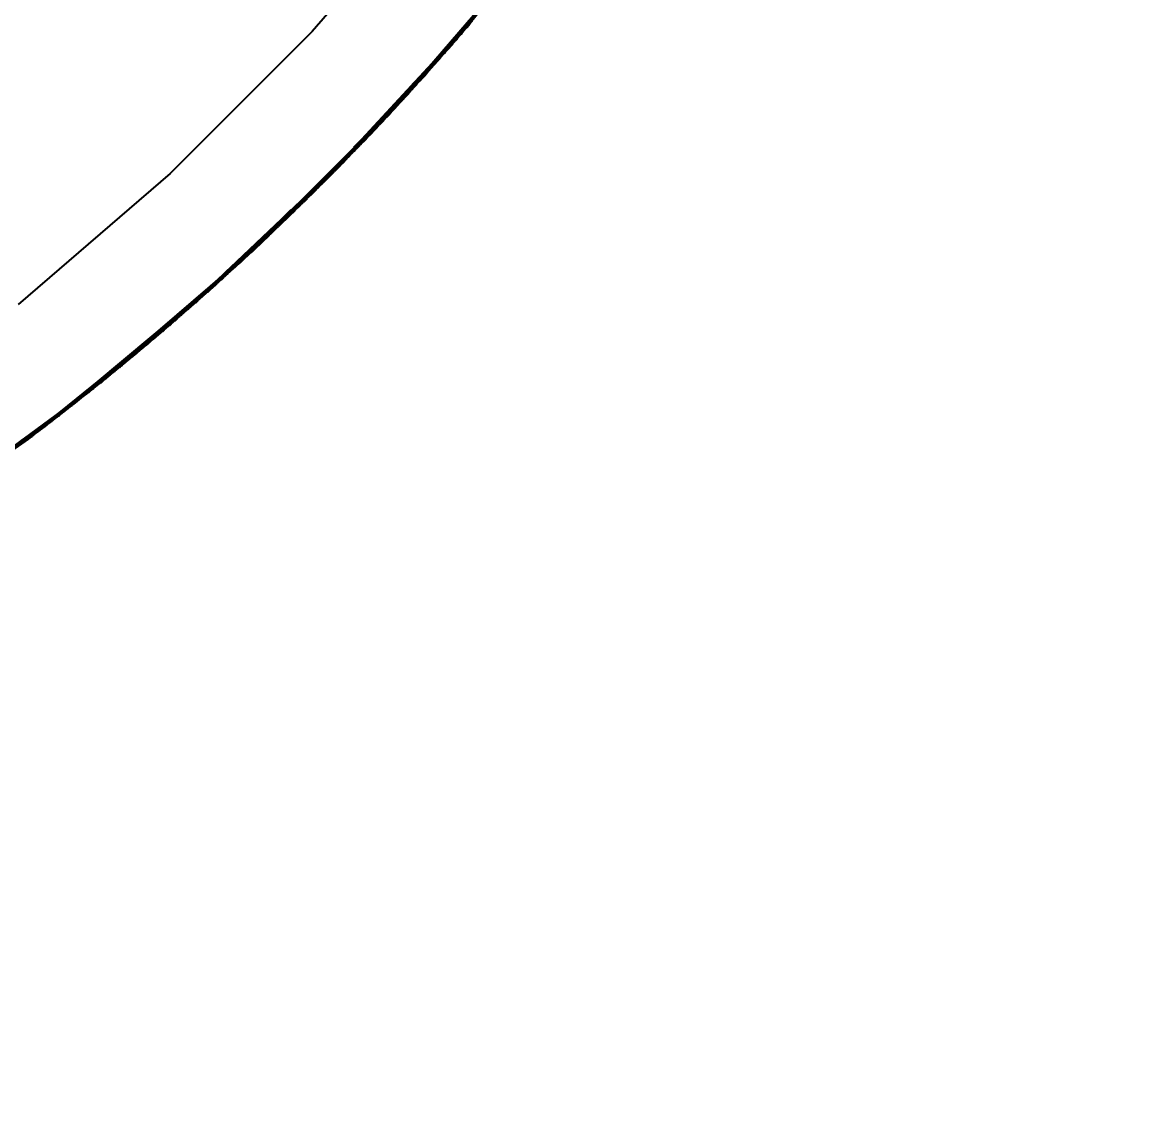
# Model space of a CAD drawing. Header units: millimetres. Extents: x 0 to 420, y 0 to 297.
# Drawn here: x 197.5 to 199.5, y 261.795 to 263.751 of the extents above; entities that cross this region are included whole.
import ezdxf

# ---------------------------------------------------------------- set-up
doc = ezdxf.new("R2010")
doc.units = ezdxf.units.MM
doc.linetypes.add('DASHED', pattern=[1.524, 1.27, -0.254])
for name, color, linetype, lineweight in [('DIM', 3, 'CONTINUOUS', 18), ('HIDDEN', 8, 'DASHED', 25), ('VISIBLE', 7, 'CONTINUOUS', 50)]:
    doc.layers.add(name, color=color, linetype=linetype, lineweight=lineweight)
doc.styles.add('CJK', font='NotoSansCJK-Regular.ttc')
doc.dimstyles.new('GB', dxfattribs={"dimtxt": 2.8, "dimasz": 2.2, "dimexe": 1.5, "dimexo": 1, "dimgap": 0.6, "dimtad": 1, "dimlfac": 100, "dimzin": 12, "dimdsep": 46, "dimtxsty": 'CJK', "dimcen": 2.5, "dimazin": 3, "dimtfac": 0.5, "dimtmove": 2, "dimatfit": 3})

msp = doc.modelspace()

# ---------------------------------------------------------------- linework, layer by layer
at = {"layer": 'HIDDEN'}
for points in [[(198.52486, 264.03359), (198.30042, 263.7511)], [(198.25279, 264.00724), (198.01865, 263.73516)], [(198.25279, 264.00724), (198.01865, 263.73516)], [(198.49276, 263.99037), (198.29457, 263.74404)], [(198.4924, 263.99), (198.29946, 263.75004)], [(198.47849, 263.97151), (198.27913, 263.72613)], [(198.4822, 263.9764), (198.28315, 263.73077)], [(198.48535, 263.98056), (198.28656, 263.73473)], [(198.4826, 263.97703), (198.28879, 263.73762)], [(198.48906, 263.98547), (198.29057, 263.73939)], [(198.4641, 263.95272), (198.26359, 263.70828)], [(198.46785, 263.9576), (198.26764, 263.71291)], [(198.46503, 263.95403), (198.26866, 263.71428)], [(198.47159, 263.96248), (198.27168, 263.71755)], [(198.47476, 263.96663), (198.2751, 263.72148)], [(198.47254, 263.96383), (198.27807, 263.7252)], [(198.47509, 263.96717), (198.27932, 263.72655)], [(198.44643, 263.92987), (198.24451, 263.68659)], [(198.4534, 263.93884), (198.25203, 263.69511)], [(198.45716, 263.94371), (198.25609, 263.69973)], [(198.4551, 263.94114), (198.25906, 263.70341)], [(198.44864, 263.93312), (198.26172, 263.70681)], [(198.45871, 263.94613), (198.26729, 263.71281)], [(198.43186, 263.91122), (198.22879, 263.66891)], [(198.43565, 263.91606), (198.23288, 263.67349)], [(198.43485, 263.91514), (198.23738, 263.67883)], [(198.44265, 263.92502), (198.24044, 263.68199)], [(198.445, 263.92813), (198.24825, 263.69111)], [(198.43851, 263.92012), (198.25619, 263.70084)], [(198.4172, 263.89266), (198.21298, 263.6513)], [(198.41448, 263.88932), (198.21553, 263.6544)], [(198.41706, 263.89258), (198.21682, 263.65575)], [(198.42102, 263.89747), (198.2171, 263.65586)], [(198.42483, 263.90229), (198.22121, 263.66043)], [(198.42806, 263.90639), (198.22469, 263.66432)], [(198.42478, 263.90234), (198.22649, 263.66662)], [(198.41819, 263.8943), (198.24508, 263.68886)], [(198.4285, 263.90736), (198.25055, 263.69476)], [(198.40916, 263.88254), (198.16526, 263.59913)], [(198.16526, 263.59913), (198.40916, 263.88254)], [(198.16615, 263.60016), (198.40861, 263.88191)], [(198.39918, 263.87007), (198.19358, 263.6299)], [(198.40628, 263.87895), (198.20122, 263.63831)], [(198.40032, 263.8719), (198.2045, 263.64221)], [(198.41012, 263.88376), (198.20536, 263.64287)], [(198.4068, 263.87969), (198.20588, 263.64364)], [(198.41395, 263.88856), (198.20949, 263.64743)], [(198.38432, 263.85166), (198.17758, 263.61246)], [(198.38819, 263.85644), (198.18175, 263.61698)], [(198.38623, 263.85411), (198.18506, 263.62088)], [(198.39533, 263.86528), (198.18942, 263.62536)], [(198.39662, 263.86699), (198.19611, 263.63297)], [(198.38996, 263.85903), (198.19884, 263.63634)], [(198.36607, 263.82926), (198.15796, 263.59127)], [(198.37327, 263.83806), (198.16569, 263.5996)], [(198.37715, 263.84283), (198.16987, 263.6041)], [(198.37588, 263.84138), (198.17395, 263.60881)], [(198.36938, 263.8337), (198.18741, 263.62446)], [(198.37963, 263.84628), (198.19315, 263.63043)], [(198.37753, 263.84558), (198.23942, 263.68276)], [(198.35103, 263.81101), (198.14179, 263.57401)], [(198.35494, 263.81574), (198.14599, 263.57848)], [(198.35827, 263.81978), (198.14957, 263.5823)], [(198.35502, 263.81593), (198.15165, 263.5848)], [(198.36218, 263.82452), (198.15377, 263.58678)], [(198.36556, 263.82875), (198.16285, 263.59682)], [(198.35882, 263.82084), (198.18184, 263.61868)], [(198.33589, 263.79282), (198.12552, 263.5568)], [(198.33983, 263.79754), (198.12976, 263.56126)], [(198.33674, 263.79394), (198.13049, 263.56223)], [(198.34376, 263.80226), (198.13398, 263.56573)], [(198.3471, 263.80628), (198.13756, 263.56953)], [(198.34465, 263.80343), (198.14041, 263.57282)], [(198.34714, 263.80643), (198.14182, 263.57424)], [(198.34846, 263.80831), (198.17606, 263.61268)], [(198.31729, 263.77071), (198.10557, 263.53591)], [(198.32463, 263.7794), (198.11344, 263.54413)], [(198.32859, 263.78411), (198.11769, 263.54857)], [(198.32609, 263.78123), (198.12055, 263.55185)], [(198.31938, 263.77358), (198.12332, 263.55512)], [(198.3299, 263.78606), (198.12918, 263.56094)], [(198.30198, 263.75268), (198.08915, 263.51889)], [(198.30596, 263.75735), (198.09342, 263.5233)], [(198.30495, 263.75627), (198.0979, 263.52822)], [(198.31332, 263.76601), (198.10131, 263.53148)], [(198.31555, 263.76875), (198.10922, 263.54)], [(198.30885, 263.76114), (198.11748, 263.54931)], [(198.30653, 263.76026), (198.2018, 263.6422)], [(198.01865, 263.73516), (197.76483, 263.48134)], [(198.01865, 263.73516), (197.76483, 263.48134)], [(198.29682, 263.74676), (198.04961, 263.47865)], [(198.28315, 263.73077), (198.06897, 263.49821)], [(198.28656, 263.73473), (198.07262, 263.50195)], [(198.28358, 263.73137), (198.07503, 263.50467)], [(198.29057, 263.73939), (198.07693, 263.50634)], [(198.29457, 263.74404), (198.08122, 263.51074)], [(198.29418, 263.74368), (198.08647, 263.51641)], [(198.28751, 263.73621), (198.10584, 263.53776)], [(198.29806, 263.7485), (198.11176, 263.54363)], [(198.26764, 263.71291), (198.05236, 263.48137)], [(198.26459, 263.70952), (198.05347, 263.48268)], [(198.27168, 263.71755), (198.05669, 263.48574)], [(198.2751, 263.72148), (198.06035, 263.48945)], [(198.27272, 263.71883), (198.06356, 263.49298)], [(198.27913, 263.72613), (198.06467, 263.49383)], [(198.27548, 263.72202), (198.06488, 263.49424)], [(198.27665, 263.72366), (198.10009, 263.53205)], [(198.25203, 263.69511), (198.03566, 263.46459)], [(198.25609, 263.69973), (198.04001, 263.46894)], [(198.25385, 263.69727), (198.04321, 263.47243)], [(198.24695, 263.68973), (198.04607, 263.47564)], [(198.26359, 263.70828), (198.04803, 263.477)], [(198.25777, 263.70202), (198.05202, 263.4813)], [(198.23288, 263.67349), (198.01518, 263.44422)], [(198.232, 263.6726), (198.02001, 263.44927)], [(198.24044, 263.68199), (198.02326, 263.45223)], [(198.24451, 263.68659), (198.02762, 263.45656)], [(198.24299, 263.68496), (198.03165, 263.46085)], [(198.23597, 263.67735), (198.0402, 263.47007)], [(198.21298, 263.6513), (197.99392, 263.42333)], [(198.21286, 263.65126), (197.99802, 263.42752)], [(198.2171, 263.65586), (197.99833, 263.42763)], [(198.22121, 263.66043), (198.00271, 263.43193)], [(198.22469, 263.66432), (198.00643, 263.43559)], [(198.22116, 263.66048), (198.00836, 263.43776)], [(198.22879, 263.66891), (198.01081, 263.43991)], [(198.21408, 263.65289), (198.02832, 263.45879)], [(198.22519, 263.66526), (198.03418, 263.46435)], [(198.19358, 263.6299), (197.9732, 263.40321)], [(198.20122, 263.63831), (197.98137, 263.41112)], [(198.19481, 263.63164), (197.98489, 263.4148)], [(198.20536, 263.64287), (197.98579, 263.4154)], [(198.20178, 263.63901), (197.98637, 263.41615)], [(198.20949, 263.64743), (197.99019, 263.41969)], [(198.21006, 263.64815), (197.99666, 263.42627)], [(198.17758, 263.61246), (197.95614, 263.38681)], [(198.18175, 263.61698), (197.96058, 263.39106)], [(198.17967, 263.61481), (197.96414, 263.39475)], [(198.18942, 263.62536), (197.96877, 263.39893)], [(198.19081, 263.62697), (197.97592, 263.40611)], [(198.18371, 263.61949), (197.97885, 263.40928)], [(198.16526, 263.59913), (197.90086, 263.33473)], [(197.90086, 263.33473), (198.16526, 263.59913)], [(197.9019, 263.33577), (198.16215, 263.59602)], [(198.15796, 263.59127), (197.93521, 263.3669)], [(198.15741, 263.59078), (197.94045, 263.37213)], [(198.16569, 263.5996), (197.94346, 263.37473)], [(198.16987, 263.6041), (197.94791, 263.37896)], [(198.16849, 263.60271), (197.95229, 263.3834)], [(198.16153, 263.59549), (197.96671, 263.39817)], [(198.17254, 263.60737), (197.97284, 263.40378)], [(198.17039, 263.6068), (198.0223, 263.45307)], [(198.13756, 263.56953), (197.91349, 263.34649)], [(198.14179, 263.57401), (197.91798, 263.3507)], [(198.13761, 263.56967), (197.91803, 263.35092)], [(198.14599, 263.57848), (197.92247, 263.3549)], [(198.14957, 263.5823), (197.92627, 263.35848)], [(198.14607, 263.57866), (197.92851, 263.36084)], [(198.15377, 263.58678), (197.93075, 263.36268)], [(198.13903, 263.57145), (197.95463, 263.38713)], [(198.15018, 263.58331), (197.96078, 263.39275)], [(198.12552, 263.5568), (197.90067, 263.33455)], [(198.11915, 263.55046), (197.90458, 263.33845)], [(198.12976, 263.56126), (197.90518, 263.33874)], [(198.12644, 263.55786), (197.90598, 263.33967)], [(198.13398, 263.56573), (197.90967, 263.34293)], [(198.13492, 263.56682), (197.91653, 263.3496)], [(198.10131, 263.53148), (197.8749, 263.31081)], [(198.10557, 263.53591), (197.87943, 263.31497)], [(198.10368, 263.53404), (197.88334, 263.31882)], [(198.11344, 263.54413), (197.88781, 263.32267)], [(198.11769, 263.54857), (197.89233, 263.32683)], [(198.11503, 263.54588), (197.89539, 263.32993)], [(198.10782, 263.53862), (197.8984, 263.33305)], [(198.08122, 263.51074), (197.85354, 263.29139)], [(198.08079, 263.51039), (197.85914, 263.29671)], [(198.08915, 263.51889), (197.86197, 263.29902)], [(198.09342, 263.5233), (197.86651, 263.30315)], [(198.09235, 263.52229), (197.87129, 263.30778)], [(198.08497, 263.51496), (197.88613, 263.32231)], [(198.09655, 263.52691), (197.89218, 263.32761)], [(198.09419, 263.52619), (197.98214, 263.41492)], [(198.06035, 263.48945), (197.83137, 263.27145)], [(198.06467, 263.49383), (197.83595, 263.27555)], [(198.06077, 263.48997), (197.83619, 263.27596)], [(198.06897, 263.49821), (197.84053, 263.27966)], [(198.07262, 263.50195), (197.8444, 263.28315)], [(198.06943, 263.49877), (197.84696, 263.28571)], [(198.07693, 263.50634), (197.84898, 263.28727)], [(198.06205, 263.49153), (197.87372, 263.31146)], [(198.07364, 263.50334), (197.87986, 263.31683)], [(197.76483, 263.48134), (197.49275, 263.2472)], [(197.76483, 263.48134), (197.49275, 263.2472)], [(198.04829, 263.4773), (197.78077, 263.22688)], [(198.04803, 263.477), (197.81828, 263.25981)], [(198.04181, 263.4711), (197.82255, 263.26386)], [(198.05236, 263.48137), (197.82288, 263.26389)], [(198.04911, 263.47818), (197.82407, 263.26513)], [(198.05669, 263.48574), (197.82748, 263.26799)], [(198.05781, 263.48696), (197.83479, 263.27477)], [(198.02326, 263.45223), (197.79201, 263.23665)], [(198.02762, 263.45656), (197.79663, 263.2407)], [(198.026, 263.45504), (197.80093, 263.24474)], [(198.03566, 263.46459), (197.80516, 263.2482)], [(198.04001, 263.46894), (197.80977, 263.25227)], [(198.03759, 263.46661), (197.81318, 263.25555)], [(198.03028, 263.45956), (197.81623, 263.25857)], [(198.00271, 263.43193), (197.77021, 263.21769)], [(198.00643, 263.43559), (197.77415, 263.22112)], [(198.00266, 263.43198), (197.7762, 263.22315)], [(198.01081, 263.43991), (197.7788, 263.22515)], [(198.01518, 263.44422), (197.78343, 263.22918)], [(198.01424, 263.44338), (197.78857, 263.23391)], [(198.00697, 263.43647), (197.80367, 263.24807)], [(198.0185, 263.44787), (197.81004, 263.2534)], [(197.98137, 263.41112), (197.74759, 263.19827)], [(197.98579, 263.4154), (197.75227, 263.20227)], [(197.98195, 263.41176), (197.75291, 263.20299)], [(197.99019, 263.41969), (197.75694, 263.20627)], [(197.99392, 263.42333), (197.76089, 263.20967)], [(197.99081, 263.42037), (197.76382, 263.21243)], [(197.99382, 263.42331), (197.76524, 263.21359)], [(197.99833, 263.42763), (197.76556, 263.21368)], [(197.99513, 263.42486), (197.79745, 263.24286)], [(197.96058, 263.39106), (197.72558, 263.17957)], [(197.96877, 263.39893), (197.73425, 263.18691)], [(197.9732, 263.40321), (197.73894, 263.19089)], [(197.97023, 263.40044), (197.74184, 263.19362)], [(197.96273, 263.39347), (197.74495, 263.19659)], [(197.97453, 263.40484), (197.75135, 263.20173)], [(197.94346, 263.37473), (197.70747, 263.16435)], [(197.94791, 263.37896), (197.71217, 263.16829)], [(197.94643, 263.37763), (197.71683, 263.17244)], [(197.95614, 263.38681), (197.72088, 263.17561)], [(197.95838, 263.38904), (197.72938, 263.18303)], [(197.93904, 263.37088), (197.73216, 263.18629)], [(197.95077, 263.38203), (197.73864, 263.1915)], [(197.94857, 263.38159), (197.79109, 263.23755)], [(197.91798, 263.3507), (197.68052, 263.14198)], [(197.92247, 263.3549), (197.68526, 263.14589)], [(197.92627, 263.35848), (197.68928, 263.14921)], [(197.92255, 263.35506), (197.69167, 263.15144)], [(197.93075, 263.36268), (197.69402, 263.15313)], [(197.93521, 263.3669), (197.69874, 263.15706)], [(197.93463, 263.36644), (197.70428, 263.16194)], [(197.92695, 263.35945), (197.72588, 263.18124)], [(197.90086, 263.33473), (197.61745, 263.09084)], [(197.61745, 263.09084), (197.90086, 263.33473)], [(197.62001, 263.09304), (197.90052, 263.33444)], [(197.90067, 263.33455), (197.66221, 263.12696)], [(197.90518, 263.33874), (197.66698, 263.13085)], [(197.90164, 263.33554), (197.66786, 263.13175)], [(197.90967, 263.34293), (197.67173, 263.13475)], [(197.91349, 263.34649), (197.67576, 263.13807)], [(197.91066, 263.34394), (197.679, 263.14098)], [(197.91354, 263.34662), (197.68059, 263.14221)], [(197.91505, 263.3483), (197.71939, 263.17602)], [(197.8749, 263.31081), (197.635, 263.1049)], [(197.87943, 263.31497), (197.63979, 263.10876)], [(197.87741, 263.3132), (197.64394, 263.11235)], [(197.88781, 263.32267), (197.64863, 263.11591)], [(197.89233, 263.32683), (197.65341, 263.11978)], [(197.88953, 263.32434), (197.65667, 263.12269)], [(197.88183, 263.31751), (197.6599, 263.12563)], [(197.89393, 263.32866), (197.66637, 263.13061)], [(197.85354, 263.29139), (197.61246, 263.08686)], [(197.85308, 263.29105), (197.61839, 263.09182)], [(197.86197, 263.29902), (197.62135, 263.09394)], [(197.86651, 263.30315), (197.62614, 263.09778)], [(197.86538, 263.3022), (197.6312, 263.10209)], [(197.85755, 263.29536), (197.64695, 263.11568)], [(197.86987, 263.30656), (197.65333, 263.12058)], [(197.86749, 263.306), (197.74854, 263.20196)], [(197.83137, 263.27145), (197.58906, 263.06836)], [(197.83595, 263.27555), (197.5939, 263.07217)], [(197.83181, 263.27194), (197.59418, 263.07257)], [(197.84053, 263.27966), (197.59872, 263.07598)], [(197.8444, 263.28315), (197.60282, 263.07922)], [(197.841, 263.28017), (197.60552, 263.0816)], [(197.84898, 263.28727), (197.60764, 263.08304)], [(197.83321, 263.27344), (197.63386, 263.10561)], [(197.84548, 263.28446), (197.64036, 263.11061)], [(197.80977, 263.25227), (197.5663, 263.05059)], [(197.80718, 263.25007), (197.56992, 263.05364)], [(197.81828, 263.25981), (197.57527, 263.05757)], [(197.81167, 263.25429), (197.5798, 263.06135)], [(197.82288, 263.26389), (197.58012, 263.06136)], [(197.81945, 263.26093), (197.58137, 263.0625)], [(197.82748, 263.26799), (197.58497, 263.06515)], [(197.82868, 263.26914), (197.5927, 263.07147)], [(197.79201, 263.23665), (197.54758, 263.03612)], [(197.79663, 263.2407), (197.55245, 263.03986)], [(197.79492, 263.23929), (197.55701, 263.04364)], [(197.80516, 263.2482), (197.56144, 263.04682)], [(197.78697, 263.23259), (197.56665, 263.0517)], [(197.79948, 263.24355), (197.57314, 263.05646)], [(197.77733, 263.22407), (197.49699, 262.99788)], [(197.76089, 263.20967), (197.51483, 263.01116)], [(197.76079, 263.20966), (197.51941, 263.0148)], [(197.76556, 263.21368), (197.51974, 263.01487)], [(197.77021, 263.21769), (197.52463, 263.01858)], [(197.77415, 263.22112), (197.52878, 263.02175)], [(197.77015, 263.21773), (197.53094, 263.02363)], [(197.7788, 263.22515), (197.53368, 263.02548)], [(197.78343, 263.22918), (197.53856, 263.0292)], [(197.78242, 263.22838), (197.54399, 263.0336)], [(197.7622, 263.21113), (197.55337, 263.04195)], [(197.77472, 263.22194), (197.55994, 263.04678)], [(197.73894, 263.19089), (197.49173, 262.99381)], [(197.74759, 263.19827), (197.50083, 263.00062)], [(197.74035, 263.19242), (197.50481, 263.00385)], [(197.75227, 263.20227), (197.50575, 263.00432)], [(197.7482, 263.19887), (197.50644, 263.005)], [(197.75694, 263.20627), (197.51067, 263.00802)], [(197.7576, 263.20692), (197.51792, 263.01374)], [(197.72088, 263.17561), (197.47275, 262.97969)], [(197.72558, 263.17957), (197.47768, 262.98335)], [(197.72327, 263.1777), (197.4817, 262.98658)], [(197.73425, 263.18691), (197.4868, 262.99013)], [(197.71521, 263.17116), (197.49148, 262.99445)], [(197.73578, 263.18829), (197.49481, 262.99635)], [(197.7279, 263.18186), (197.49808, 262.9991)], [(197.71297, 263.17085), (197.54671, 263.03706)], [(197.69402, 263.15313), (197.44451, 262.95896)], [(197.69874, 263.15706), (197.44947, 262.96258)], [(197.69812, 263.15663), (197.4553, 262.9671)], [(197.70747, 263.16435), (197.45864, 262.96931)], [(197.71217, 263.16829), (197.46359, 262.97294)], [(197.71059, 263.16705), (197.4685, 262.9768)], [(197.69002, 263.15015), (197.47807, 262.98499)], [(197.70279, 263.16077), (197.48468, 262.98965)], [(197.66698, 263.13085), (197.41612, 262.93843)], [(197.67173, 263.13475), (197.42111, 262.94203)], [(197.67576, 263.13807), (197.42534, 262.94508)], [(197.67275, 263.13567), (197.42877, 262.94779)], [(197.68052, 263.14198), (197.43033, 262.94868)], [(197.67581, 263.13818), (197.43043, 262.94892)], [(197.68526, 263.14589), (197.43532, 262.95229)], [(197.68928, 263.14921), (197.43953, 262.95535)], [(197.68535, 263.14604), (197.44206, 262.95742)], [(197.67742, 263.13975), (197.47128, 262.98019)], [(197.64863, 263.11591), (197.39687, 262.92468)], [(197.65341, 263.11978), (197.40187, 262.92824)], [(197.65047, 263.11748), (197.40532, 262.93095)], [(197.64232, 263.11113), (197.40876, 262.9337)], [(197.66221, 263.12696), (197.41111, 262.93485)], [(197.65515, 263.12153), (197.4155, 262.93823)], [(197.66322, 263.12786), (197.41708, 262.9393)], [(197.61745, 263.09084), (197.3166, 262.8688)], [(197.3166, 262.8688), (197.61745, 263.09084)], [(197.31795, 262.86979), (197.61572, 263.08956)], [(197.62135, 263.09394), (197.36825, 262.90448)], [(197.62614, 263.09778), (197.37327, 262.90801)], [(197.62495, 263.0969), (197.37859, 262.91199)], [(197.635, 263.1049), (197.38257, 262.91456)], [(197.63979, 263.10876), (197.38758, 262.9181)], [(197.63763, 263.1071), (197.39196, 262.92143)], [(197.61671, 263.09057), (197.39519, 262.92457)], [(197.6297, 263.10096), (197.40188, 262.92907)], [(197.62733, 263.10059), (197.50194, 263.00419)], [(197.5939, 263.07217), (197.33948, 262.88449)], [(197.59872, 263.07598), (197.34453, 262.88798)], [(197.60282, 263.07922), (197.34882, 262.89096)], [(197.59921, 263.07644), (197.35167, 262.89317)], [(197.60764, 263.08304), (197.35388, 262.89447)], [(197.61246, 263.08686), (197.35893, 262.89798)], [(197.61197, 263.08655), (197.36516, 262.90256)], [(197.59105, 263.07025), (197.38146, 262.91534)], [(197.60394, 263.08043), (197.3883, 262.91994)], [(197.5663, 263.05059), (197.31056, 262.86469)], [(197.57527, 263.05757), (197.31997, 262.8711)], [(197.5683, 263.05247), (197.32472, 262.87458)], [(197.58012, 263.06136), (197.32504, 262.87456)], [(197.57653, 263.05863), (197.32634, 262.87562)], [(197.58497, 263.06515), (197.33012, 262.87805)], [(197.58906, 263.06836), (197.3344, 262.881)], [(197.58625, 263.06624), (197.33823, 262.88387)], [(197.58953, 263.06881), (197.33981, 262.88488)], [(197.54758, 263.03612), (197.29098, 262.85144)], [(197.55245, 263.03986), (197.29607, 262.85487)], [(197.55065, 263.03857), (197.30086, 262.85834)], [(197.56144, 263.04682), (197.30548, 262.86124)], [(197.54229, 263.03238), (197.31097, 262.86577)], [(197.56354, 263.04853), (197.31438, 262.86752)], [(197.55549, 263.04253), (197.31775, 262.87011)], [(197.51483, 263.01116), (197.2567, 262.82859)], [(197.51472, 263.01116), (197.26153, 262.83195)], [(197.51974, 263.01487), (197.26184, 262.83199)], [(197.52463, 263.01858), (197.26696, 262.83539)], [(197.52878, 263.02175), (197.2713, 262.83828)], [(197.52456, 263.01861), (197.27357, 262.84002)], [(197.53368, 263.02548), (197.27642, 262.8417)], [(197.53856, 263.0292), (197.28153, 262.84511)], [(197.53749, 263.02846), (197.28723, 262.84915)], [(197.51624, 263.01254), (197.29707, 262.85686)], [(197.52937, 263.02251), (197.30397, 262.86128)], [(197.50083, 263.00062), (197.24208, 262.81897)], [(197.50575, 263.00432), (197.24722, 262.82234)], [(197.50149, 263.00119), (197.24793, 262.82297)], [(197.51067, 263.00802), (197.25236, 262.82573)], [(197.51138, 263.00863), (197.25996, 262.83098)]]:
    msp.add_lwpolyline(points, dxfattribs=at)
at = {"layer": 'VISIBLE'}
for points in [[(198.47145, 263.9623), (198.27153, 263.71738)], [(198.31742, 263.77253), (198.29298, 263.74219)], [(198.31206, 263.7665), (198.28228, 263.72976)], [(198.29946, 263.75004), (198.29558, 263.74521)], [(198.30042, 263.7511), (198.29793, 263.74796)], [(198.30366, 263.75465), (198.29806, 263.7485)], [(198.28228, 263.72976), (198.27665, 263.72366)], [(198.28487, 263.73277), (198.28358, 263.73137)], [(198.28879, 263.73762), (198.28487, 263.73277)], [(198.29298, 263.74219), (198.28751, 263.73621)], [(198.29558, 263.74521), (198.29418, 263.74368)], [(198.29793, 263.74796), (198.29682, 263.74676)], [(198.27153, 263.71738), (198.05653, 263.48558)], [(198.26729, 263.71281), (198.26335, 263.70801)], [(198.26597, 263.711), (198.26459, 263.70952)], [(198.26866, 263.71428), (198.26597, 263.711)], [(198.27414, 263.72037), (198.27272, 263.71883)], [(198.27807, 263.7252), (198.27414, 263.72037)], [(198.27673, 263.72337), (198.27548, 263.72202)], [(198.27932, 263.72655), (198.27673, 263.72337)], [(198.25055, 263.69476), (198.23076, 263.67111)], [(198.25619, 263.70084), (198.24167, 263.68337)], [(198.24825, 263.69111), (198.24429, 263.68634)], [(198.25252, 263.69567), (198.24695, 263.68973)], [(198.26172, 263.70681), (198.25252, 263.69567)], [(198.25515, 263.69866), (198.25385, 263.69727)], [(198.25906, 263.70341), (198.25515, 263.69866)], [(198.26335, 263.70801), (198.25777, 263.70202)], [(198.23942, 263.68276), (198.20884, 263.64671)], [(198.24508, 263.68886), (198.21982, 263.65889)], [(198.23076, 263.67111), (198.22519, 263.66526)], [(198.23341, 263.67408), (198.232, 263.6726)], [(198.23738, 263.67883), (198.23341, 263.67408)], [(198.24167, 263.68337), (198.23597, 263.67735)], [(198.24429, 263.68634), (198.24299, 263.68496)], [(198.21151, 263.64965), (198.21006, 263.64815)], [(198.21553, 263.6544), (198.21151, 263.64965)], [(198.21416, 263.6526), (198.21286, 263.65126)], [(198.21982, 263.65889), (198.21408, 263.65289)], [(198.21682, 263.65575), (198.21416, 263.6526)], [(198.22247, 263.66185), (198.22116, 263.66048)], [(198.22649, 263.66662), (198.22247, 263.66185)], [(198.2018, 263.6422), (198.13357, 263.56529)], [(198.20884, 263.64671), (198.17039, 263.6068)], [(198.19315, 263.63043), (198.17834, 263.61328)], [(198.19884, 263.63634), (198.18943, 263.62537)], [(198.19611, 263.63297), (198.19211, 263.62831)], [(198.20049, 263.6375), (198.19481, 263.63164)], [(198.2045, 263.64221), (198.20049, 263.6375)], [(198.20316, 263.64044), (198.20178, 263.63901)], [(198.20588, 263.64364), (198.20316, 263.64044)], [(198.17606, 263.61268), (198.14482, 263.57724)], [(198.18184, 263.61868), (198.15603, 263.58921)], [(198.18741, 263.62446), (198.1672, 263.60123)], [(198.17834, 263.61328), (198.17254, 263.60737)], [(198.18102, 263.6162), (198.17967, 263.61481)], [(198.18506, 263.62088), (198.18102, 263.6162)], [(198.18943, 263.62537), (198.18371, 263.61949)], [(198.19211, 263.62831), (198.19081, 263.62697)], [(198.15874, 263.59212), (198.15741, 263.59078)], [(198.16285, 263.59682), (198.15874, 263.59212)], [(198.1672, 263.60123), (198.16153, 263.59549)], [(198.16215, 263.59602), (198.16526, 263.59913)], [(198.16526, 263.59913), (198.16615, 263.60016)], [(198.1699, 263.60414), (198.16849, 263.60271)], [(198.17395, 263.60881), (198.1699, 263.60414)], [(198.14041, 263.57282), (198.1363, 263.56819)], [(198.13903, 263.57108), (198.13761, 263.56967)], [(198.14482, 263.57724), (198.13903, 263.57145)], [(198.14182, 263.57424), (198.13903, 263.57108)], [(198.14755, 263.58013), (198.14607, 263.57866)], [(198.15165, 263.5848), (198.14755, 263.58013)], [(198.15603, 263.58921), (198.15018, 263.58331)], [(198.13357, 263.56529), (198.09419, 263.52619)], [(198.11748, 263.54931), (198.10233, 263.53255)], [(198.12332, 263.55512), (198.1137, 263.5444)], [(198.12055, 263.55185), (198.11644, 263.54726)], [(198.12502, 263.55627), (198.11915, 263.55046)], [(198.12918, 263.56094), (198.12502, 263.55627)], [(198.12775, 263.55915), (198.12644, 263.55786)], [(198.13049, 263.56223), (198.12775, 263.55915)], [(198.1363, 263.56819), (198.13492, 263.56682)], [(198.10009, 263.53205), (198.06803, 263.49726)], [(198.10584, 263.53776), (198.07951, 263.50899)], [(198.11176, 263.54363), (198.09095, 263.52075)], [(198.10233, 263.53255), (198.09655, 263.52691)], [(198.10509, 263.53542), (198.10368, 263.53404)], [(198.10922, 263.54), (198.10509, 263.53542)], [(198.1137, 263.5444), (198.10782, 263.53862)], [(198.11644, 263.54726), (198.11503, 263.54588)], [(198.08229, 263.51183), (198.08079, 263.51039)], [(198.08647, 263.51641), (198.08229, 263.51183)], [(198.09095, 263.52075), (198.08497, 263.51496)], [(198.0937, 263.5236), (198.09235, 263.52229)], [(198.0979, 263.52822), (198.0937, 263.5236)], [(198.06356, 263.49298), (198.05932, 263.4884)], [(198.0621, 263.49123), (198.06077, 263.48997)], [(198.06803, 263.49726), (198.06205, 263.49153)], [(198.06488, 263.49424), (198.0621, 263.49123)], [(198.07082, 263.5001), (198.06943, 263.49877)], [(198.07503, 263.50467), (198.07082, 263.5001)], [(198.07951, 263.50899), (198.07364, 263.50334)], [(198.05653, 263.48558), (197.8273, 263.26783)], [(198.0402, 263.47007), (198.02457, 263.45353)], [(198.04607, 263.47564), (198.03619, 263.46511)], [(198.04321, 263.47243), (198.03899, 263.46793)], [(198.04777, 263.47674), (198.04181, 263.4711)], [(198.05202, 263.4813), (198.04777, 263.47674)], [(198.04882, 263.4778), (198.04829, 263.4773)], [(198.04961, 263.47865), (198.04882, 263.4778)], [(198.05057, 263.47956), (198.04911, 263.47818)], [(198.05347, 263.48268), (198.05057, 263.47956)], [(198.05932, 263.4884), (198.05781, 263.48696)], [(198.0223, 263.45307), (197.9895, 263.41902)], [(198.02832, 263.45879), (198.00122, 263.43047)], [(198.03418, 263.46435), (198.01291, 263.44198)], [(198.02001, 263.44927), (198.01575, 263.44478)], [(198.02457, 263.45353), (198.0185, 263.44787)], [(198.02738, 263.45633), (198.026, 263.45504)], [(198.03165, 263.46085), (198.02738, 263.45633)], [(198.03619, 263.46511), (198.03028, 263.45956)], [(198.03899, 263.46793), (198.03759, 263.46661)], [(198.00122, 263.43047), (197.99513, 263.42486)], [(198.00406, 263.43326), (198.00266, 263.43198)], [(198.00836, 263.43776), (198.00406, 263.43326)], [(198.01291, 263.44198), (198.00697, 263.43647)], [(198.01575, 263.44478), (198.01424, 263.44338)], [(197.98214, 263.41492), (197.90923, 263.34252)], [(197.9895, 263.41902), (197.94857, 263.38159)], [(197.97885, 263.40928), (197.96878, 263.39894)], [(197.98058, 263.41035), (197.97453, 263.40484)], [(197.98489, 263.4148), (197.98058, 263.41035)], [(197.98343, 263.41311), (197.98195, 263.41176)], [(197.98637, 263.41615), (197.98343, 263.41311)], [(197.99234, 263.42178), (197.99081, 263.42037)], [(197.99666, 263.42627), (197.99234, 263.42178)], [(197.99517, 263.42456), (197.99382, 263.42331)], [(197.99802, 263.42752), (197.99517, 263.42456)], [(197.96078, 263.39275), (197.93316, 263.36496)], [(197.96671, 263.39817), (197.94506, 263.37625)], [(197.97284, 263.40378), (197.95694, 263.38758)], [(197.9598, 263.39032), (197.95838, 263.38904)], [(197.96414, 263.39475), (197.9598, 263.39032)], [(197.96878, 263.39894), (197.96273, 263.39347)], [(197.97163, 263.4017), (197.97023, 263.40044)], [(197.97592, 263.40611), (197.97163, 263.4017)], [(197.95463, 263.38713), (197.92122, 263.35373)], [(197.94045, 263.37213), (197.93605, 263.3677)], [(197.94506, 263.37625), (197.93904, 263.37088)], [(197.94795, 263.37899), (197.94643, 263.37763)], [(197.95229, 263.3834), (197.94795, 263.37899)], [(197.95694, 263.38758), (197.95077, 263.38203)], [(197.91653, 263.3496), (197.91214, 263.34524)], [(197.92122, 263.35373), (197.91505, 263.3483)], [(197.91803, 263.35092), (197.91505, 263.34795)], [(197.92412, 263.35644), (197.92255, 263.35506)], [(197.92851, 263.36084), (197.92412, 263.35644)], [(197.93316, 263.36496), (197.92695, 263.35945)], [(197.93605, 263.3677), (197.93463, 263.36644)], [(197.90923, 263.34252), (197.86749, 263.306)], [(197.8984, 263.33305), (197.88808, 263.32291)], [(197.89539, 263.32993), (197.89099, 263.3256)], [(197.90013, 263.33405), (197.89393, 263.32866)], [(197.90458, 263.33845), (197.90013, 263.33405)], [(197.90052, 263.33444), (197.90086, 263.33473)], [(197.90086, 263.33473), (197.9019, 263.33577)], [(197.90303, 263.33676), (197.90164, 263.33554)], [(197.90598, 263.33967), (197.90303, 263.33676)], [(197.91214, 263.34524), (197.91066, 263.34394)], [(197.91505, 263.34795), (197.91354, 263.34662)], [(197.87372, 263.31146), (197.83953, 263.27876)], [(197.87986, 263.31683), (197.85172, 263.28974)], [(197.88613, 263.32231), (197.86388, 263.30075)], [(197.87599, 263.31181), (197.86987, 263.30656)], [(197.89218, 263.32761), (197.87599, 263.31181)], [(197.87892, 263.3145), (197.87741, 263.3132)], [(197.88334, 263.31882), (197.87892, 263.3145)], [(197.88808, 263.32291), (197.88183, 263.31751)], [(197.89099, 263.3256), (197.88953, 263.32434)], [(197.85172, 263.28974), (197.84548, 263.28446)], [(197.85467, 263.2924), (197.85308, 263.29105)], [(197.85914, 263.29671), (197.85467, 263.2924)], [(197.86388, 263.30075), (197.85755, 263.29536)], [(197.86681, 263.30343), (197.86538, 263.3022)], [(197.87129, 263.30778), (197.86681, 263.30343)], [(197.83027, 263.27047), (197.82868, 263.26914)], [(197.83479, 263.27477), (197.83027, 263.27047)], [(197.83322, 263.27312), (197.83181, 263.27194)], [(197.83953, 263.27876), (197.83321, 263.27344)], [(197.83619, 263.27596), (197.83322, 263.27312)], [(197.84249, 263.28142), (197.841, 263.28017)], [(197.84696, 263.28571), (197.84249, 263.28142)], [(197.8273, 263.26783), (197.58478, 263.06501)], [(197.81004, 263.2534), (197.79339, 263.23786)], [(197.81623, 263.25857), (197.80571, 263.24869)], [(197.80869, 263.25133), (197.80718, 263.25007)], [(197.81318, 263.25555), (197.80869, 263.25133)], [(197.81801, 263.25956), (197.81167, 263.25429)], [(197.82255, 263.26386), (197.81801, 263.25956)], [(197.82097, 263.2622), (197.81945, 263.26093)], [(197.82407, 263.26513), (197.82097, 263.2622)], [(197.79109, 263.23755), (197.7562, 263.20564)], [(197.79745, 263.24286), (197.76863, 263.21633)], [(197.80367, 263.24807), (197.78102, 263.22708)], [(197.78403, 263.22969), (197.78242, 263.22838)], [(197.78857, 263.23391), (197.78403, 263.22969)], [(197.79339, 263.23786), (197.78697, 263.23259)], [(197.79637, 263.24048), (197.79492, 263.23929)], [(197.80093, 263.24474), (197.79637, 263.24048)], [(197.80571, 263.24869), (197.79948, 263.24355)], [(197.76382, 263.21243), (197.75922, 263.20822)], [(197.76222, 263.21081), (197.76079, 263.20966)], [(197.76863, 263.21633), (197.7622, 263.21113)], [(197.76524, 263.21359), (197.76222, 263.21081)], [(197.77164, 263.21894), (197.77015, 263.21773)], [(197.7762, 263.22315), (197.77164, 263.21894)], [(197.78102, 263.22708), (197.77472, 263.22194)], [(197.78054, 263.22666), (197.77733, 263.22407)], [(197.78077, 263.22688), (197.78054, 263.22666)], [(197.74854, 263.20196), (197.67126, 263.13437)], [(197.7562, 263.20564), (197.71297, 263.17085)], [(197.73864, 263.1915), (197.72173, 263.17632)], [(197.74495, 263.19659), (197.73425, 263.18691)], [(197.73728, 263.18949), (197.73578, 263.18829)], [(197.74184, 263.19362), (197.73728, 263.18949)], [(197.74675, 263.19755), (197.74035, 263.19242)], [(197.75135, 263.20173), (197.74675, 263.19755)], [(197.74977, 263.20013), (197.7482, 263.19887)], [(197.75291, 263.20299), (197.74977, 263.20013)], [(197.75922, 263.20822), (197.7576, 263.20692)], [(197.71939, 263.17602), (197.68394, 263.1448)], [(197.72588, 263.18124), (197.69656, 263.15525)], [(197.73216, 263.18629), (197.70916, 263.16577)], [(197.71683, 263.17244), (197.71221, 263.16832)], [(197.72173, 263.17632), (197.71521, 263.17116)], [(197.72475, 263.17887), (197.72327, 263.1777)], [(197.72938, 263.18303), (197.72475, 263.17887)], [(197.73425, 263.18691), (197.7279, 263.18186)], [(197.69167, 263.15144), (197.687, 263.14732)], [(197.69656, 263.15525), (197.69002, 263.15015)], [(197.69962, 263.1578), (197.69812, 263.15663)], [(197.70428, 263.16194), (197.69962, 263.1578)], [(197.70916, 263.16577), (197.70279, 263.16077)], [(197.71221, 263.16832), (197.71059, 263.16705)], [(197.67126, 263.13437), (197.62733, 263.10059)], [(197.66637, 263.13061), (197.66164, 263.12649)], [(197.66786, 263.13175), (197.66471, 263.12901)], [(197.67434, 263.13689), (197.67275, 263.13567)], [(197.679, 263.14098), (197.67434, 263.13689)], [(197.67741, 263.13941), (197.67581, 263.13818)], [(197.68059, 263.14221), (197.67741, 263.13941)], [(197.68394, 263.1448), (197.67742, 263.13975)], [(197.687, 263.14732), (197.68535, 263.14604)], [(197.64036, 263.11061), (197.61053, 263.08533)], [(197.64695, 263.11568), (197.62336, 263.09555)], [(197.65333, 263.12058), (197.63615, 263.10582)], [(197.64394, 263.11235), (197.63925, 263.10832)], [(197.64891, 263.11613), (197.64232, 263.11113)], [(197.6599, 263.12563), (197.64891, 263.11613)], [(197.65199, 263.11864), (197.65047, 263.11748)], [(197.65667, 263.12269), (197.65199, 263.11864)], [(197.66164, 263.12649), (197.65515, 263.12153)], [(197.66471, 263.12901), (197.66322, 263.12786)], [(197.63386, 263.10561), (197.59767, 263.07514)], [(197.61839, 263.09182), (197.61365, 263.0878)], [(197.61572, 263.08956), (197.61745, 263.09084)], [(197.62336, 263.09555), (197.61671, 263.09057)], [(197.61745, 263.09084), (197.62001, 263.09304)], [(197.62646, 263.09804), (197.62495, 263.0969)], [(197.6312, 263.10209), (197.62646, 263.09804)], [(197.63615, 263.10582), (197.6297, 263.10096)], [(197.63925, 263.10832), (197.63763, 263.1071)], [(197.5927, 263.07147), (197.5879, 263.06745)], [(197.59102, 263.06991), (197.58953, 263.06881)], [(197.59418, 263.07257), (197.59102, 263.06991)], [(197.59767, 263.07514), (197.59105, 263.07025)], [(197.60079, 263.07761), (197.59921, 263.07644)], [(197.60552, 263.0816), (197.60079, 263.07761)], [(197.61053, 263.08533), (197.60394, 263.08043)], [(197.61365, 263.0878), (197.61197, 263.08655)], [(197.58478, 263.06501), (197.32992, 262.87791)], [(197.56665, 263.0517), (197.54904, 263.03724)], [(197.57314, 263.05646), (197.56202, 263.04727)], [(197.56516, 263.04971), (197.56354, 263.04853)], [(197.56992, 263.05364), (197.56516, 263.04971)], [(197.57498, 263.05734), (197.5683, 263.05247)], [(197.5798, 263.06135), (197.57498, 263.05734)], [(197.5781, 263.05978), (197.57653, 263.05863)], [(197.58137, 263.0625), (197.5781, 263.05978)], [(197.5879, 263.06745), (197.58625, 263.06624)], [(197.54671, 263.03706), (197.50989, 263.00743)], [(197.55337, 263.04195), (197.52297, 263.01732)], [(197.55994, 263.04678), (197.53602, 263.02726)], [(197.53918, 263.02967), (197.53749, 263.02846)], [(197.54399, 263.0336), (197.53918, 263.02967)], [(197.54904, 263.03724), (197.54229, 263.03238)], [(197.55218, 263.03967), (197.55065, 263.03857)], [(197.55701, 263.04364), (197.55218, 263.03967)], [(197.56202, 263.04727), (197.55549, 263.04253)], [(197.51306, 263.00982), (197.51138, 263.00863)], [(197.51792, 263.01374), (197.51306, 263.00982)], [(197.51622, 263.01222), (197.51472, 263.01116)], [(197.51941, 263.0148), (197.51622, 263.01222)], [(197.52297, 263.01732), (197.51624, 263.01254)], [(197.52613, 263.01973), (197.52456, 263.01861)], [(197.53094, 263.02363), (197.52613, 263.01973)], [(197.53602, 263.02726), (197.52937, 263.02251)], [(197.50194, 263.00419), (197.42061, 262.94167)], [(197.50989, 263.00743), (197.46451, 262.97542)], [(197.50481, 263.00385), (197.49995, 262.99995)], [(197.50312, 263.00234), (197.50149, 263.00119)], [(197.50644, 263.005), (197.50312, 263.00234)]]:
    msp.add_lwpolyline(points, dxfattribs=at)

# ---------------------------------------------------------------- dimensions: what is measured, and where the dimension line sits
at = {"layer": 'DIM'}
msp.add_linear_dim(base=(189.5, 254.99999), p1=(189.5, 261.99999), p2=(199.5, 261.99999), text='10', dimstyle='GB', dxfattribs=at).render()

doc.saveas('drawing.dxf')
